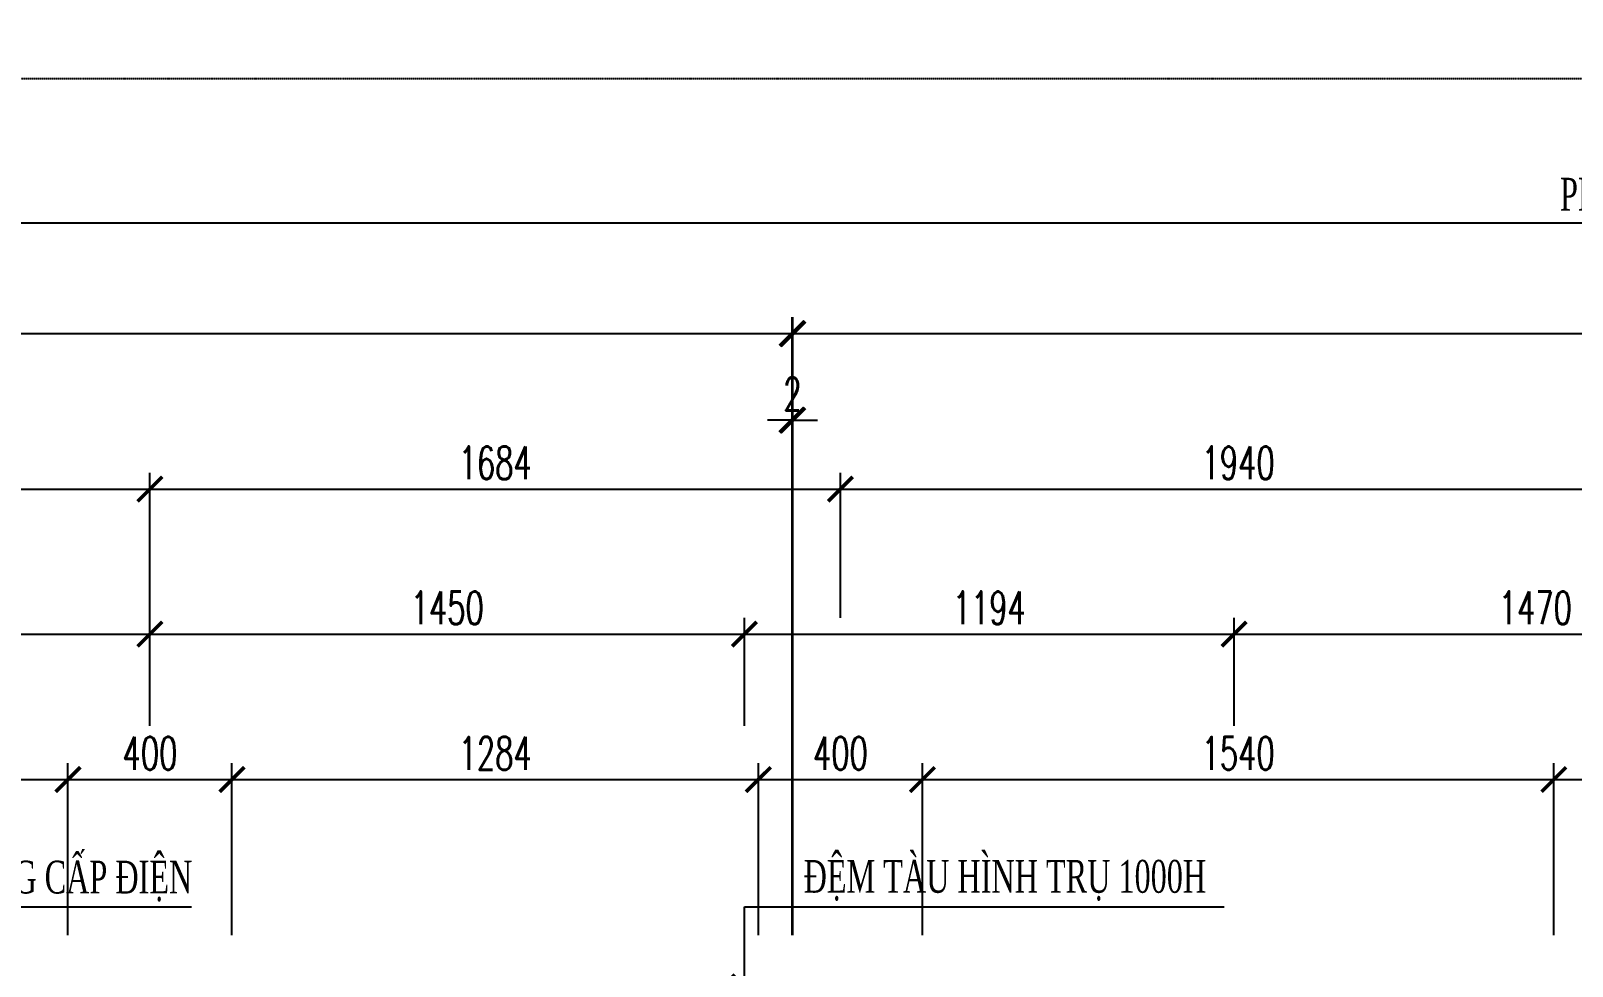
# Model space of a CAD drawing. Extents: x -64479 to 90650, y -38385 to 38270.
# Drawn here: x -44883 to -41123, y 25148 to 27430 of the extents above; entities that cross this region are included whole.
import ezdxf
from ezdxf.enums import TextEntityAlignment as Align

# ---------------------------------------------------------------- set-up
doc = ezdxf.new("R2010")
doc.units = 0
doc.header["$MEASUREMENT"] = 0
doc.linetypes.add('HIDDEN', pattern=[0.375, 0.25, -0.125])
doc.layers.get('0').update_dxf_attribs({"linetype": 'CONTINUOUS'})
for name, color, linetype in [('DIMENSION', 4, 'CONTINUOUS'), ('HIDDEN', 4, 'HIDDEN'), ('TEXT', 3, 'CONTINUOUS')]:
    doc.layers.add(name, color=color, linetype=linetype)
doc.styles.add('DIM', font='romans.shx', dxfattribs={"width": 0.65})
doc.styles.add('THUONG', font='vntimeh.shx')
doc.dimstyles.new('400.Ph', dxfattribs={"dimscale": 400, "dimtxt": 0.2, "dimasz": 0.15, "dimexe": 0.1, "dimexo": 0.1, "dimgap": 0.06, "dimtad": 1, "dimdec": 0, "dimzin": 0, "dimdsep": 46, "dimtxsty": 'DIM', "dimblk": 'ARCHTICK', "dimcen": 0.15, "dimdle": 0.1, "dimclrd": 256, "dimclre": 7, "dimclrt": 6, "dimadec": 0, "dimazin": 0, "dimtfac": 1, "dimtdec": 0, "dimtix": 1, "dimtmove": 0, "dimatfit": 3, "dimldrblk": 'ARCHTICK', "dimfxl": 1, "dimtolj": 1, "dimtzin": 0, "dimarcsym": 0})

# ---------------------------------------------------------------- blocks, each defined once
blk = doc.blocks.new('_ArchTick')
at = {"color": 0, "linetype": 'ByBlock', "const_width": 0.15}
blk.add_lwpolyline([(-0.5, -0.5), (0.5, 0.5)], dxfattribs=at)
blk = doc.blocks.new('*D271')
at = {"layer": 'DIMENSION', "color": 7, "lineweight": -2}
for p, q in [((-46062.1, 25734), (-46062.1, 25997.9)), ((-44592.1, 25734), (-44592.1, 25997.9))]:
    blk.add_line(p, q, dxfattribs=at)
at = {"layer": 'DIMENSION', "lineweight": -2}
blk.add_line((-46102.1, 25957.9), (-44552.1, 25957.9), dxfattribs=at)
at = {"layer": 'DIMENSION', "lineweight": -2, "xscale": 60, "yscale": 60, "zscale": 60, "rotation": 180}
blk.add_blockref('_ArchTick', (-46062.1, 25957.9), dxfattribs=at)
at = {"layer": 'DIMENSION', "lineweight": -2, "xscale": 60, "yscale": 60, "zscale": 60}
blk.add_blockref('_ArchTick', (-44592.1, 25957.9), dxfattribs=at)
at = {"layer": 'DIMENSION', "color": 6, "insert": (-45327.1, 26021.9), "char_height": 80, "attachment_point": 5, "style": 'DIM'}
blk.add_mtext('\\A1;1470', dxfattribs=at)
blk = doc.blocks.new('*D272')
at = {"layer": 'DIMENSION', "color": 7, "lineweight": -2}
for p, q in [((-44592.1, 25734), (-44592.1, 25997.9)), ((-43142.1, 25734), (-43142.1, 25997.9))]:
    blk.add_line(p, q, dxfattribs=at)
at = {"layer": 'DIMENSION', "lineweight": -2}
blk.add_line((-44632.1, 25957.9), (-43102.1, 25957.9), dxfattribs=at)
at = {"layer": 'DIMENSION', "lineweight": -2, "xscale": 60, "yscale": 60, "zscale": 60, "rotation": 180}
blk.add_blockref('_ArchTick', (-44592.1, 25957.9), dxfattribs=at)
at = {"layer": 'DIMENSION', "lineweight": -2, "xscale": 60, "yscale": 60, "zscale": 60}
blk.add_blockref('_ArchTick', (-43142.1, 25957.9), dxfattribs=at)
at = {"layer": 'DIMENSION', "color": 6, "insert": (-43867.1, 26021.9), "char_height": 80, "attachment_point": 5, "style": 'DIM'}
blk.add_mtext('\\A1;1450', dxfattribs=at)
blk = doc.blocks.new('*D273')
at = {"layer": 'DIMENSION', "color": 7, "lineweight": -2}
for p, q in [((-43142.1, 25734), (-43142.1, 25997.9)), ((-41948.1, 25734), (-41948.1, 25997.9))]:
    blk.add_line(p, q, dxfattribs=at)
at = {"layer": 'DIMENSION', "lineweight": -2}
blk.add_line((-43182.1, 25957.9), (-41908.1, 25957.9), dxfattribs=at)
at = {"layer": 'DIMENSION', "lineweight": -2, "xscale": 60, "yscale": 60, "zscale": 60, "rotation": 180}
blk.add_blockref('_ArchTick', (-43142.1, 25957.9), dxfattribs=at)
at = {"layer": 'DIMENSION', "lineweight": -2, "xscale": 60, "yscale": 60, "zscale": 60}
blk.add_blockref('_ArchTick', (-41948.1, 25957.9), dxfattribs=at)
at = {"layer": 'DIMENSION', "color": 6, "insert": (-42545.1, 26021.9), "char_height": 80, "attachment_point": 5, "style": 'DIM'}
blk.add_mtext('\\A1;1194', dxfattribs=at)
blk = doc.blocks.new('*D274')
at = {"layer": 'DIMENSION', "color": 7, "lineweight": -2}
for p, q in [((-41948.1, 25734), (-41948.1, 25997.9)), ((-40478.1, 25734), (-40478.1, 25997.9))]:
    blk.add_line(p, q, dxfattribs=at)
at = {"layer": 'DIMENSION', "lineweight": -2}
blk.add_line((-41988.1, 25957.9), (-40438.1, 25957.9), dxfattribs=at)
at = {"layer": 'DIMENSION', "lineweight": -2, "xscale": 60, "yscale": 60, "zscale": 60, "rotation": 180}
blk.add_blockref('_ArchTick', (-41948.1, 25957.9), dxfattribs=at)
at = {"layer": 'DIMENSION', "lineweight": -2, "xscale": 60, "yscale": 60, "zscale": 60}
blk.add_blockref('_ArchTick', (-40478.1, 25957.9), dxfattribs=at)
at = {"layer": 'DIMENSION', "color": 6, "insert": (-41213.1, 26021.9), "char_height": 80, "attachment_point": 5, "style": 'DIM'}
blk.add_mtext('\\A1;1470', dxfattribs=at)
blk = doc.blocks.new('*D287')
at = {"layer": 'DIMENSION', "color": 7, "lineweight": -2}
for p, q in [((-46552.1, 25997.9), (-46552.1, 26351.6)), ((-44592.1, 25997.9), (-44592.1, 26351.6))]:
    blk.add_line(p, q, dxfattribs=at)
at = {"layer": 'DIMENSION', "lineweight": -2}
blk.add_line((-46592.1, 26311.6), (-44552.1, 26311.6), dxfattribs=at)
at = {"layer": 'DIMENSION', "lineweight": -2, "xscale": 60, "yscale": 60, "zscale": 60, "rotation": 180}
blk.add_blockref('_ArchTick', (-46552.1, 26311.6), dxfattribs=at)
at = {"layer": 'DIMENSION', "lineweight": -2, "xscale": 60, "yscale": 60, "zscale": 60}
blk.add_blockref('_ArchTick', (-44592.1, 26311.6), dxfattribs=at)
at = {"layer": 'DIMENSION', "color": 6, "insert": (-45572.1, 26375.6), "char_height": 80, "attachment_point": 5, "style": 'DIM'}
blk.add_mtext('\\A1;1960', dxfattribs=at)
blk = doc.blocks.new('*D288')
at = {"layer": 'DIMENSION', "color": 7, "lineweight": -2}
for p, q in [((-44592.1, 25997.9), (-44592.1, 26351.6)), ((-42908.1, 25997.9), (-42908.1, 26351.6))]:
    blk.add_line(p, q, dxfattribs=at)
at = {"layer": 'DIMENSION', "lineweight": -2}
blk.add_line((-44632.1, 26311.6), (-42868.1, 26311.6), dxfattribs=at)
at = {"layer": 'DIMENSION', "lineweight": -2, "xscale": 60, "yscale": 60, "zscale": 60, "rotation": 180}
blk.add_blockref('_ArchTick', (-44592.1, 26311.6), dxfattribs=at)
at = {"layer": 'DIMENSION', "lineweight": -2, "xscale": 60, "yscale": 60, "zscale": 60}
blk.add_blockref('_ArchTick', (-42908.1, 26311.6), dxfattribs=at)
at = {"layer": 'DIMENSION', "color": 6, "insert": (-43750.1, 26375.6), "char_height": 80, "attachment_point": 5, "style": 'DIM'}
blk.add_mtext('\\A1;1684', dxfattribs=at)
blk = doc.blocks.new('*D289')
at = {"layer": 'DIMENSION', "color": 7, "lineweight": -2}
for p, q in [((-42908.1, 25997.9), (-42908.1, 26351.6)), ((-40968.1, 25997.9), (-40968.1, 26351.6))]:
    blk.add_line(p, q, dxfattribs=at)
at = {"layer": 'DIMENSION', "lineweight": -2}
blk.add_line((-42948.1, 26311.6), (-40928.1, 26311.6), dxfattribs=at)
at = {"layer": 'DIMENSION', "lineweight": -2, "xscale": 60, "yscale": 60, "zscale": 60, "rotation": 180}
blk.add_blockref('_ArchTick', (-42908.1, 26311.6), dxfattribs=at)
at = {"layer": 'DIMENSION', "lineweight": -2, "xscale": 60, "yscale": 60, "zscale": 60}
blk.add_blockref('_ArchTick', (-40968.1, 26311.6), dxfattribs=at)
at = {"layer": 'DIMENSION', "color": 6, "insert": (-41938.1, 26375.6), "char_height": 80, "attachment_point": 5, "style": 'DIM'}
blk.add_mtext('\\A1;1940', dxfattribs=at)
blk = doc.blocks.new('*D297')
at = {"layer": 'DIMENSION', "color": 7, "lineweight": -2}
for p, q in [((-50569.1, 25223.8), (-50569.1, 26730.9)), ((-43026.1, 25223.8), (-43026.1, 26730.9))]:
    blk.add_line(p, q, dxfattribs=at)
at = {"layer": 'DIMENSION', "lineweight": -2}
blk.add_line((-50609.1, 26690.9), (-42986.1, 26690.9), dxfattribs=at)
at = {"layer": 'DIMENSION', "lineweight": -2, "xscale": 60, "yscale": 60, "zscale": 60, "rotation": 180}
blk.add_blockref('_ArchTick', (-50569.1, 26690.9), dxfattribs=at)
at = {"layer": 'DIMENSION', "lineweight": -2, "xscale": 60, "yscale": 60, "zscale": 60}
blk.add_blockref('_ArchTick', (-43026.1, 26690.9), dxfattribs=at)
at = {"layer": 'DIMENSION', "color": 6, "insert": (-46797.6, 26754.9), "char_height": 80, "attachment_point": 5, "style": 'DIM'}
blk.add_mtext('\\A1;7543', dxfattribs=at)
blk = doc.blocks.new('*D319')
at = {"layer": 'DIMENSION', "color": 7, "lineweight": -2}
for p, q in [((-46352.1, 25223.8), (-46352.1, 25643.1)), ((-44792.1, 25223.8), (-44792.1, 25643.1))]:
    blk.add_line(p, q, dxfattribs=at)
at = {"layer": 'DIMENSION', "lineweight": -2}
blk.add_line((-46392.1, 25603.1), (-44752.1, 25603.1), dxfattribs=at)
at = {"layer": 'DIMENSION', "lineweight": -2, "xscale": 60, "yscale": 60, "zscale": 60, "rotation": 180}
blk.add_blockref('_ArchTick', (-46352.1, 25603.1), dxfattribs=at)
at = {"layer": 'DIMENSION', "lineweight": -2, "xscale": 60, "yscale": 60, "zscale": 60}
blk.add_blockref('_ArchTick', (-44792.1, 25603.1), dxfattribs=at)
at = {"layer": 'DIMENSION', "color": 6, "insert": (-45572.1, 25667.1), "char_height": 80, "attachment_point": 5, "style": 'DIM'}
blk.add_mtext('\\A1;1560', dxfattribs=at)
blk = doc.blocks.new('*D320')
at = {"layer": 'DIMENSION', "color": 7, "lineweight": -2}
for p, q in [((-44792.1, 25223.8), (-44792.1, 25643.1)), ((-44392.1, 25223.8), (-44392.1, 25643.1))]:
    blk.add_line(p, q, dxfattribs=at)
at = {"layer": 'DIMENSION', "lineweight": -2}
blk.add_line((-44832.1, 25603.1), (-44352.1, 25603.1), dxfattribs=at)
at = {"layer": 'DIMENSION', "lineweight": -2, "xscale": 60, "yscale": 60, "zscale": 60, "rotation": 180}
blk.add_blockref('_ArchTick', (-44792.1, 25603.1), dxfattribs=at)
at = {"layer": 'DIMENSION', "lineweight": -2, "xscale": 60, "yscale": 60, "zscale": 60}
blk.add_blockref('_ArchTick', (-44392.1, 25603.1), dxfattribs=at)
at = {"layer": 'DIMENSION', "color": 6, "insert": (-44592.1, 25667.1), "char_height": 80, "attachment_point": 5, "style": 'DIM'}
blk.add_mtext('\\A1;400', dxfattribs=at)
blk = doc.blocks.new('*D321')
at = {"layer": 'DIMENSION', "color": 7, "lineweight": -2}
for p, q in [((-44392.1, 25223.8), (-44392.1, 25643.1)), ((-43108.1, 25223.8), (-43108.1, 25643.1))]:
    blk.add_line(p, q, dxfattribs=at)
at = {"layer": 'DIMENSION', "lineweight": -2}
blk.add_line((-44432.1, 25603.1), (-43068.1, 25603.1), dxfattribs=at)
at = {"layer": 'DIMENSION', "lineweight": -2, "xscale": 60, "yscale": 60, "zscale": 60, "rotation": 180}
blk.add_blockref('_ArchTick', (-44392.1, 25603.1), dxfattribs=at)
at = {"layer": 'DIMENSION', "lineweight": -2, "xscale": 60, "yscale": 60, "zscale": 60}
blk.add_blockref('_ArchTick', (-43108.1, 25603.1), dxfattribs=at)
at = {"layer": 'DIMENSION', "color": 6, "insert": (-43750.1, 25667.1), "char_height": 80, "attachment_point": 5, "style": 'DIM'}
blk.add_mtext('\\A1;1284', dxfattribs=at)
blk = doc.blocks.new('*D322')
at = {"layer": 'DIMENSION', "color": 7, "lineweight": -2}
for p, q in [((-43108.1, 25223.8), (-43108.1, 25643.1)), ((-42708.1, 25223.8), (-42708.1, 25643.1))]:
    blk.add_line(p, q, dxfattribs=at)
at = {"layer": 'DIMENSION', "lineweight": -2}
blk.add_line((-43148.1, 25603.1), (-42668.1, 25603.1), dxfattribs=at)
at = {"layer": 'DIMENSION', "lineweight": -2, "xscale": 60, "yscale": 60, "zscale": 60, "rotation": 180}
blk.add_blockref('_ArchTick', (-43108.1, 25603.1), dxfattribs=at)
at = {"layer": 'DIMENSION', "lineweight": -2, "xscale": 60, "yscale": 60, "zscale": 60}
blk.add_blockref('_ArchTick', (-42708.1, 25603.1), dxfattribs=at)
at = {"layer": 'DIMENSION', "color": 6, "insert": (-42908.1, 25667.1), "char_height": 80, "attachment_point": 5, "style": 'DIM'}
blk.add_mtext('\\A1;400', dxfattribs=at)
blk = doc.blocks.new('*D323')
at = {"layer": 'DIMENSION', "color": 7, "lineweight": -2}
for p, q in [((-42708.1, 25223.8), (-42708.1, 25643.1)), ((-41168.1, 25223.8), (-41168.1, 25643.1))]:
    blk.add_line(p, q, dxfattribs=at)
at = {"layer": 'DIMENSION', "lineweight": -2}
blk.add_line((-42748.1, 25603.1), (-41128.1, 25603.1), dxfattribs=at)
at = {"layer": 'DIMENSION', "lineweight": -2, "xscale": 60, "yscale": 60, "zscale": 60, "rotation": 180}
blk.add_blockref('_ArchTick', (-42708.1, 25603.1), dxfattribs=at)
at = {"layer": 'DIMENSION', "lineweight": -2, "xscale": 60, "yscale": 60, "zscale": 60}
blk.add_blockref('_ArchTick', (-41168.1, 25603.1), dxfattribs=at)
at = {"layer": 'DIMENSION', "color": 6, "insert": (-41938.1, 25667.1), "char_height": 80, "attachment_point": 5, "style": 'DIM'}
blk.add_mtext('\\A1;1540', dxfattribs=at)
blk = doc.blocks.new('*D324')
at = {"layer": 'DIMENSION', "color": 7, "lineweight": -2}
for p, q in [((-41168.1, 25223.8), (-41168.1, 25643.1)), ((-40768.1, 25223.8), (-40768.1, 25643.1))]:
    blk.add_line(p, q, dxfattribs=at)
at = {"layer": 'DIMENSION', "lineweight": -2}
blk.add_line((-41208.1, 25603.1), (-40728.1, 25603.1), dxfattribs=at)
at = {"layer": 'DIMENSION', "lineweight": -2, "xscale": 60, "yscale": 60, "zscale": 60, "rotation": 180}
blk.add_blockref('_ArchTick', (-41168.1, 25603.1), dxfattribs=at)
at = {"layer": 'DIMENSION', "lineweight": -2, "xscale": 60, "yscale": 60, "zscale": 60}
blk.add_blockref('_ArchTick', (-40768.1, 25603.1), dxfattribs=at)
at = {"layer": 'DIMENSION', "color": 6, "insert": (-40968.1, 25667.1), "char_height": 80, "attachment_point": 5, "style": 'DIM'}
blk.add_mtext('\\A1;400', dxfattribs=at)
blk = doc.blocks.new('*D337')
at = {"layer": 'DIMENSION', "color": 7, "lineweight": -2}
for p, q in [((-43026.1, 25223.8), (-43026.1, 26519.7)), ((-43024.1, 25223.8), (-43024.1, 26519.7))]:
    blk.add_line(p, q, dxfattribs=at)
at = {"layer": 'DIMENSION', "lineweight": -2}
for p, q in [((-43026.1, 26479.7), (-43086.1, 26479.7)), ((-43026.1, 26479.7), (-43024.1, 26479.7)), ((-43024.1, 26479.7), (-42964.1, 26479.7))]:
    blk.add_line(p, q, dxfattribs=at)
at = {"layer": 'DIMENSION', "lineweight": -2, "xscale": 60, "yscale": 60, "zscale": 60}
blk.add_blockref('_ArchTick', (-43026.1, 26479.7), dxfattribs=at)
at = {"layer": 'DIMENSION', "lineweight": -2, "xscale": 60, "yscale": 60, "zscale": 60, "rotation": 180}
blk.add_blockref('_ArchTick', (-43024.1, 26479.7), dxfattribs=at)
at = {"layer": 'DIMENSION', "color": 6, "insert": (-43025.1, 26543.7), "char_height": 80, "attachment_point": 5, "style": 'DIM'}
blk.add_mtext('\\A1;2', dxfattribs=at)
blk = doc.blocks.new('*D338')
at = {"layer": 'DIMENSION', "color": 7, "lineweight": -2}
for p, q in [((-43024.1, 25223.8), (-43024.1, 26730.9)), ((-35482.1, 25223.8), (-35482.1, 26730.9))]:
    blk.add_line(p, q, dxfattribs=at)
at = {"layer": 'DIMENSION', "lineweight": -2}
blk.add_line((-43064.1, 26690.9), (-35442.1, 26690.9), dxfattribs=at)
at = {"layer": 'DIMENSION', "lineweight": -2, "xscale": 60, "yscale": 60, "zscale": 60, "rotation": 180}
blk.add_blockref('_ArchTick', (-43024.1, 26690.9), dxfattribs=at)
at = {"layer": 'DIMENSION', "lineweight": -2, "xscale": 60, "yscale": 60, "zscale": 60}
blk.add_blockref('_ArchTick', (-35482.1, 26690.9), dxfattribs=at)
at = {"layer": 'DIMENSION', "color": 6, "insert": (-39253.1, 26754.9), "char_height": 80, "attachment_point": 5, "style": 'DIM'}
blk.add_mtext('\\A1;7542', dxfattribs=at)
blk = doc.blocks.new('*D341')
at = {"layer": 'DIMENSION', "color": 7, "lineweight": -2}
for p, q in [((-50569.1, 25997.9), (-50569.1, 27001.4)), ((-27937.1, 25997.9), (-27937.1, 27001.4))]:
    blk.add_line(p, q, dxfattribs=at)
at = {"layer": 'DIMENSION', "lineweight": -2}
blk.add_line((-50609.1, 26961.4), (-27897.1, 26961.4), dxfattribs=at)
at = {"layer": 'DIMENSION', "lineweight": -2, "xscale": 60, "yscale": 60, "zscale": 60, "rotation": 180}
blk.add_blockref('_ArchTick', (-50569.1, 26961.4), dxfattribs=at)
at = {"layer": 'DIMENSION', "lineweight": -2, "xscale": 60, "yscale": 60, "zscale": 60}
blk.add_blockref('_ArchTick', (-27937.1, 26961.4), dxfattribs=at)
at = {"layer": 'DIMENSION', "color": 6, "insert": (-39253.1, 27025.4), "char_height": 80, "attachment_point": 5, "style": 'DIM'}
blk.add_mtext('\\A1;22632', dxfattribs=at)
blk = doc.blocks.new('*D420')
at = {"layer": 'HIDDEN', "color": 7, "lineweight": -2}
for p, q in [((-50569.1, 25018.2), (-50569.1, 27353.1)), ((-12849.1, 25018.2), (-12849.1, 27353.1))]:
    blk.add_line(p, q, dxfattribs=at)
at = {"layer": 'HIDDEN', "lineweight": -2}
blk.add_line((-50609.1, 27313.1), (-12809.1, 27313.1), dxfattribs=at)
at = {"layer": 'HIDDEN', "lineweight": -2, "xscale": 60, "yscale": 60, "zscale": 60, "rotation": 180}
blk.add_blockref('_ArchTick', (-50569.1, 27313.1), dxfattribs=at)
at = {"layer": 'HIDDEN', "lineweight": -2, "xscale": 60, "yscale": 60, "zscale": 60}
blk.add_blockref('_ArchTick', (-12849.1, 27313.1), dxfattribs=at)
at = {"layer": 'HIDDEN', "color": 6, "insert": (-31709.1, 27377.1), "char_height": 80, "attachment_point": 5, "style": 'DIM'}
blk.add_mtext('\\A1;37720', dxfattribs=at)

msp = doc.modelspace()

# ---------------------------------------------------------------- texts
at = {"layer": 'TEXT', "style": 'THUONG', "width": 0.65}
for s, p in [('ph¹m vi cÇu tµu hoµn thiÖn giai ®o¹n 1 - ', (-40276.1, 27035.1)), ('häng cÊp ®iÖn', (-44792.2, 25369.2)), ('®Öm tµu h×nh trô 1000h', (-42507, 25369.2))]:
    msp.add_text(s, height=80, dxfattribs=at).set_placement(p, align=Align.MIDDLE)

# ---------------------------------------------------------------- dimensions: what is measured, and where the dimension line sits
at = {"layer": 'DIMENSION'}
for base, p1, p2, picture, middle in [((-27937.1, 26961.4), (-50569.1, 25957.9), (-27937.1, 25957.9), '*D341', (-39253.1, 27025.4)), ((-43026.1, 26690.9), (-50569.1, 25183.8), (-43026.1, 25183.8), '*D297', (-46797.6, 26754.9)), ((-43024.1, 26479.7), (-43026.1, 25183.8), (-43024.1, 25183.8), '*D337', (-43025.1, 26543.7))]:
    dim = msp.add_linear_dim(base=base, p1=p1, p2=p2, dimstyle='400.Ph', dxfattribs=at)
    dim.commit()
    dim.dimension.update_dxf_attribs({"geometry": picture, "text_midpoint": middle})
for base, p1, p2, picture, middle in [((-35482.1, 26690.9), (-43024.1, 25183.8), (-35482.1, 25183.8), '*D338', (-39253.1, 26754.9)), ((-44592.1, 26311.6), (-46552.1, 25957.9), (-44592.1, 25957.9), '*D287', (-45572.1, 26375.6)), ((-42908.1, 26311.6), (-44592.1, 25957.9), (-42908.1, 25957.9), '*D288', (-43750.1, 26375.6)), ((-40968.1, 26311.6), (-42908.1, 25957.9), (-40968.1, 25957.9), '*D289', (-41938.1, 26375.6)), ((-44592.1, 25957.9), (-46062.1, 25694), (-44592.1, 25694), '*D271', (-45327.1, 26021.9)), ((-43142.1, 25957.9), (-44592.1, 25694), (-43142.1, 25694), '*D272', (-43867.1, 26021.9)), ((-41948.1, 25957.9), (-43142.1, 25694), (-41948.1, 25694), '*D273', (-42545.1, 26021.9)), ((-40478.1, 25957.9), (-41948.1, 25694), (-40478.1, 25694), '*D274', (-41213.1, 26021.9)), ((-44792.1, 25603.1), (-46352.1, 25183.8), (-44792.1, 25183.8), '*D319', (-45572.1, 25667.1)), ((-44392.1, 25603.1), (-44792.1, 25183.8), (-44392.1, 25183.8), '*D320', (-44592.1, 25667.1)), ((-43108.1, 25603.1), (-44392.1, 25183.8), (-43108.1, 25183.8), '*D321', (-43750.1, 25667.1)), ((-42708.1, 25603.1), (-43108.1, 25183.8), (-42708.1, 25183.8), '*D322', (-42908.1, 25667.1)), ((-41168.1, 25603.1), (-42708.1, 25183.8), (-41168.1, 25183.8), '*D323', (-41938.1, 25667.1)), ((-40768.1, 25603.1), (-41168.1, 25183.8), (-40768.1, 25183.8), '*D324', (-40968.1, 25667.1))]:
    dim = msp.add_linear_dim(base=base, p1=p1, p2=p2, dimstyle='400.Ph', override={"dimtmove": 1}, dxfattribs=at)
    dim.commit()
    dim.dimension.update_dxf_attribs({"geometry": picture, "text_midpoint": middle})
at = {"layer": 'HIDDEN'}
dim = msp.add_linear_dim(base=(-12849.1, 27313.1), p1=(-50569.1, 24978.2), p2=(-12849.1, 24978.2), dimstyle='400.Ph', dxfattribs=at)
dim.commit()
dim.dimension.update_dxf_attribs({"geometry": '*D420', "text_midpoint": (-31709.1, 27377.1)})

# ---------------------------------------------------------------- leaders
at = {"layer": 'DIMENSION'}
for points in [[(-45161.1, 24921.2), (-45161.1, 25292.2), (-44490.6, 25292.2)], [(-43142.1, 25097), (-43142.1, 25292.2), (-41972.1, 25292.2)]]:
    msp.add_leader(points, dimstyle='400.Ph', override={"dimgap": 0.06, "dimtad": 0}, dxfattribs=at)

doc.saveas('drawing.dxf')
